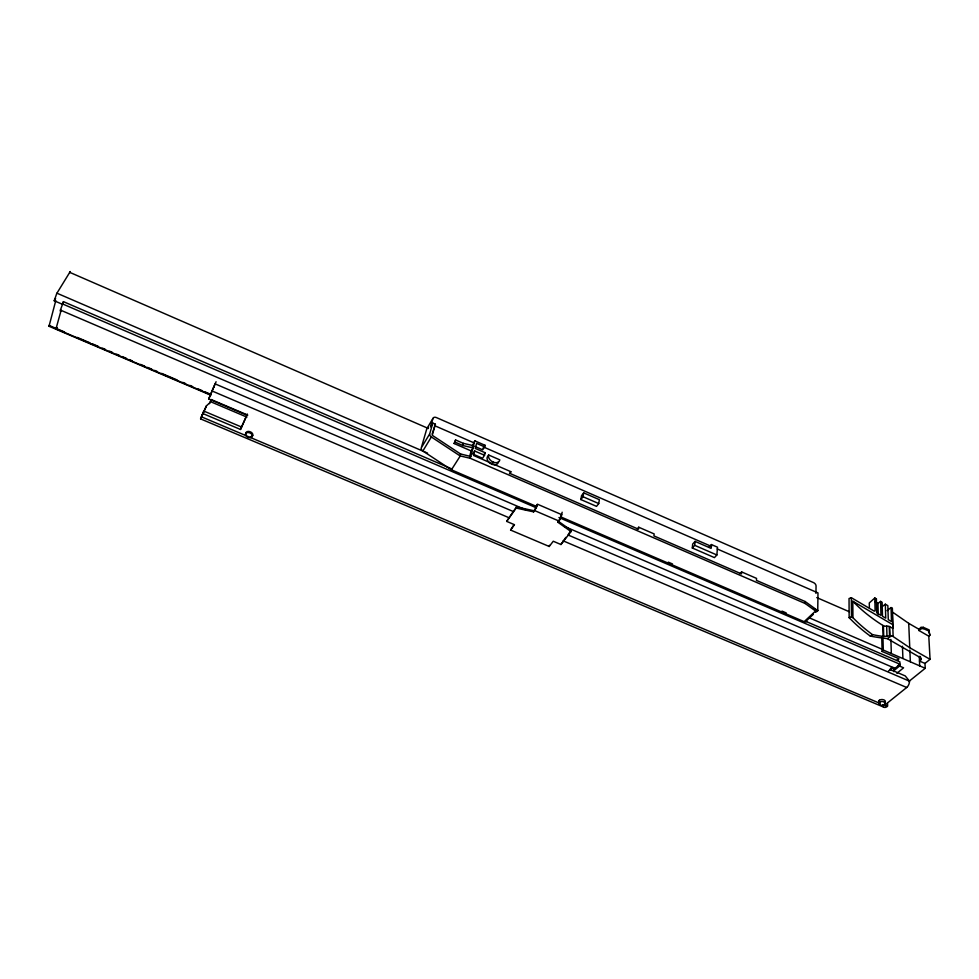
<?xml version="1.0" encoding="UTF-8"?>
<svg xmlns="http://www.w3.org/2000/svg" width="979" height="979" viewBox="0 0 979 979"><rect width="100%" height="100%" fill="white"/><g stroke="black" fill="none" stroke-linecap="round" stroke-linejoin="round"><path stroke-width="1.47" d="M887.084 610.651L891.049 607.567L892.322 608.314L892.86 628.396L889.14 626.462A3.365 2.056 0.7 0 0 886.68 626.156A4.246 2.607 0.7 0 1 882.838 625.41A221.878 141.049 -5.1 0 1 852.807 601.228L852.942 617.7A224.411 140.964 -4.8 0 0 872.497 634.625A274.744 98.573 -21.2 0 0 883.131 636.423A5.091 1.75 -17.8 0 0 883.719 636.472L891.857 635.689L909.76 647.731L930.05 659.32L924.971 663.432L925.228 668.278L908.732 681.568M893.117 636.35L892.371 613.441M816.131 611.337A3.231 1.664 59.8 0 0 816.951 611.459A3.096 1.603 59.8 0 0 817.636 610.847L817.698 610.602A3.121 1.995 45.1 0 0 817.746 610.198L817.979 592.907L717.215 548.95M815.948 593.384L816.058 586.005A3.047 1.934 44.3 0 0 813.525 582.603L436.438 417.592A3.194 2.215 31.1 0 0 432.926 418.486L426.795 428.753L421.264 447.88L429.732 433.832L432.804 423.087L435.386 424.213L432.241 435.3L460.583 453.987L470.85 456.483L473.028 447.892L462.798 445.506L455.002 442.104L454.121 443.511L471.095 450.891L473.028 447.892M560.6 516.814L804.151 621.665L815.556 611.006L805.13 603.48L805.166 601.534L756.449 580.388L756.547 578.393L741.617 571.907L739.953 573.633M741.617 571.907L741.495 573.902L653.923 535.905L654.156 533.922L638.724 527.228L637.194 529.052M711.415 544.569L711.097 548.387L695.078 541.399L692.679 544.067L692.312 547.995L714.437 557.614L716.873 554.983L717.485 547.212L711.415 544.569L708.992 547.212M692.312 547.995L694.711 545.327L695.078 541.399M638.724 527.228L638.467 529.198L510.365 473.616L510.805 471.658L473.555 455.48L474.68 451.001L484.519 455.272L485.143 452.726L475.317 448.455L476.602 443.352L484.629 446.865L482.684 449.838L474.668 446.351M598.732 503.561L599.356 499.682L583.692 492.853L581.526 495.68L580.865 499.559L596.529 506.363L598.732 503.561L583.031 496.732L580.865 499.559M583.031 496.732L583.692 492.853M571.026 531.585L571.234 530.434L558.165 521.158L557.957 522.309L571.026 531.585L560.955 544.52L553.257 541.24L549.219 546.478L510.597 530.067L513.938 524.634M560.955 544.52L565.838 537.361M557.957 522.309L558.936 521.024A4.895 1.163 -66.7 0 0 561.713 514.66L562.154 512.213M549.219 546.478L549.427 545.327M510.597 530.067L514.477 524.707L506.657 521.379L516.19 508.064L533.616 511.858L534.803 509.41A3.341 0.734 -66.7 0 0 536.7 505.078M516.19 508.064L516.435 506.926L533.849 510.72M506.657 521.379L516.435 506.926M55.779 300.59L49.023 326.276L210.632 395.149M484.629 446.865L485.021 445.286L474.815 440.831L472.257 446.289M452.176 469.076L63.427 301.654L60.429 310.086L60.331 311.224L61.102 310.355L56.378 327.476A5.164 0.685 -66.4 0 0 57.369 327.598M70.145 272.517L70.231 271.562L56.733 293.529L54.224 300.761L62.644 304.383M805.13 603.48L470.238 458.282L470.715 456.422M472.881 447.831L473.432 445.678L463.361 443.352L455.578 439.963L454.121 443.511M474.815 440.831L473.432 445.678M469.639 456.618L471.095 450.891M470.238 458.282L460.093 455.908L460.583 453.987M462.798 445.506L463.361 443.352M455.002 442.104L455.578 439.963M62.729 304.175L63.427 301.654M432.167 433.942L435.386 424.213M432.926 418.486L430.515 426.905L432.804 423.087M201.992 415.622L203.84 411.07L241.544 427.028L247.357 414.031M875.642 600.886L876.389 598.891L874.822 597.973L869.279 602.954L869.376 607.886M203.84 411.07L200.585 418.902L883.841 707.193M252.264 436.499A3.61 2.374 21.7 0 0 248.128 432.51A3.61 2.374 21.7 0 0 246.414 436.242A3.61 2.374 21.7 0 0 252.264 436.499L252.717 435.386M202.751 413.493L240.516 429.463L246.916 415.182L208.747 398.942L213.863 386.668M209.787 402.81L206.483 405.759L200.585 418.902M245.607 433.685L246.059 432.583M240.516 429.463L241.544 427.028M213.63 387.366L208.747 398.942M213.74 387.109L215.099 383.866L513.106 511.454M213.85 386.852L216.065 381.737M247.773 415.096L211.231 399.554L210.338 401.586L246.904 417.127M209.494 403.642L211.305 399.603M206.483 405.759L202.053 415.549M54.224 300.761L55.595 298.485M536.798 506.571L451.417 469.81L422.855 451.001L431.347 436.964A3.243 2.276 31.2 0 1 429.671 434.468M49.696 325.481L49.023 326.276M451.417 469.81L460.252 455.981M473.383 452.996L474.68 451.001M483.063 448.272L485.021 445.286M483.834 454.721L485.143 452.726M484.519 455.272L482.561 458.258L472.735 453.987M492.633 464.548A6.217 4.332 33.8 0 1 491.703 464.205L493.122 462.088A6.217 4.332 33.8 0 0 499.816 459.861L488.631 454.99L487.224 457.107A6.217 4.332 33.8 0 0 490.797 463.752M509.447 473.616L510.805 471.658M533.616 511.858L534.571 510.561A4.919 1.077 -66.7 0 0 537.361 504.173L561.713 514.66M568.53 533.898L571.234 530.434M896.654 660.446L898.82 658.647L882.116 651.451L883.291 650.044L882.985 638.528M813.365 614.298L806.794 620.429A3.084 1.995 45.2 0 1 804.151 621.665M815.556 612.254L817.746 610.198M928.79 636.179L918.926 630.488L918.865 629.216L921.019 627.404L923.234 627.306L928.716 629.705L929.891 635.261L928.79 636.179L930.05 659.32M918.926 630.488L921.092 628.677L923.295 628.579L928.777 630.978L929.891 635.261M888.43 671.092L892.885 667.397M893.044 668.106A3.451 1.689 -67 0 0 895.026 668.327L899.958 664.251L899.872 661.877L805.839 621.384M893.362 671.117L900.056 665.598M896.874 673.307L903.593 667.8L898.086 665.439M920.358 656.456L920.541 660.152L919.452 661.045L924.971 663.432M925.228 668.278L883.291 650.044M889.776 669.281L905.232 675.914L909.503 681.164A4.883 2.447 -67.3 0 1 906.713 687.491L886.888 703.399L887.243 706.434A7.979 3.94 -67.9 0 1 882.936 706.238M878.236 614.641L877.967 603.468L880.611 601.387L882.128 602.293L882.495 616.268L885.738 618.165L885.334 604.19L887.855 605.671L888.271 619.658L891.502 621.555L891.049 607.567M881.381 607.286L885.334 604.19M874.822 597.973L875.104 610.382A1.713 0.942 54 0 1 873.855 610.92L851.338 597.704L849.038 598.536L849.148 617.663A228.144 143.326 -4.8 0 0 870.27 636.056L872.497 634.625M870.27 636.056A279.333 100.25 -21.2 0 0 876.486 637.182A279.945 100.482 -21.2 0 0 887.268 638.589L891.857 635.689M849.148 617.663L851.473 616.843L852.942 617.7M201.393 416.797L880.194 703.46M883.009 704.66L887.243 706.434M212.039 390.964L508.774 517.634M563.133 540.836L906.713 687.491M49.072 325.407L64.553 332.003M77.219 337.4L89.884 342.797M92.699 343.996L98.328 346.395M102.55 348.194L105.365 349.393M109.587 351.192L112.389 352.391M116.611 354.19L119.426 355.389M122.24 356.589L126.462 358.387M129.277 359.587L132.092 360.798M140.535 364.396L144.757 366.195M147.572 367.394L151.794 369.193M154.609 370.392L157.423 371.592M161.645 373.391L177.126 379.987M182.755 382.385L185.569 383.584M189.791 385.383L192.606 386.583M198.235 388.981L202.457 390.78M205.272 391.979L210.889 394.378M56.28 328.92L210.974 394.855M60.429 310.086L525.503 509.716M564.846 526.604L895.026 668.327M567.918 534.926L909.503 681.164M668.314 562.154L672.524 563.965M781.988 611.104L786.198 612.915M62.166 303.771L536.492 507.868M558.948 517.524L899.958 664.251M534.571 510.561L558.936 521.024M813.537 608.791L817.698 610.602L805.166 601.534M56.929 293.186L427.566 453.118M809.449 617.896L882.458 649.395M694.711 545.327L716.873 554.983M434.529 425.632L473.714 442.728M483.516 446.999L711.623 546.515M69.582 272.284L428.459 428.521M816.78 597.594L849.099 611.655M887.268 638.589L920.223 657.545A3.414 2.031 0.4 0 1 920.541 660.152M892.322 611.961L908.72 623.354L918.865 629.216M852.807 601.228L892.86 624.724M875.275 601.877L877.967 603.468M431.347 436.964L460.093 455.908M928.716 629.705L928.777 630.978M923.234 627.306L923.295 628.579M921.019 627.404L921.092 628.677M919.318 656.297L919.685 665.891M908.72 623.354L909.76 647.731M909.858 650.08L910.36 661.755M902.442 646.238L902.895 657.9M893.79 668.608L893.888 671.643M890.89 639.434L891.318 652.907M891.22 667.409L891.306 670.456M889.654 626.707L889.923 635.53M889.275 626.511L889.544 635.506M886.68 626.156L886.962 635.934M887.561 703.497L887.635 706.128M883.425 625.716L883.719 636.472M882.838 625.41L883.131 636.423M884.771 702.604L884.82 704.574M881.761 637.451L882.116 651.451M880.611 601.387L880.965 615.363L876.707 612.866L876.389 598.891M879.326 700.303L879.375 702.273M851.338 597.704L851.473 616.843M892.322 608.314L892.322 610.737M879.754 702.787A3.316 1.909 1.8 0 1 879.656 700.071A3.316 1.909 1.8 0 1 884.343 700.12A3.316 1.909 1.8 0 1 884.441 702.824M246.121 434.113A3.61 2.374 21.7 0 1 249.841 431.629A3.61 2.374 21.7 0 1 252.239 435.985M251.897 436.218A3.61 2.374 21.7 0 1 251.04 436.499M561.028 515.566A3.329 0.795 -66.7 0 1 559.144 519.873M493.122 462.088A6.217 4.332 33.8 0 1 488.631 454.99M498.397 461.966A6.217 4.332 33.8 0 1 493.575 464.756M426.795 428.753A3.157 2.215 31 0 1 428.484 427.517M422.855 451.001A3.206 2.276 31.1 0 1 421.203 448.517M898.673 659.051A2.802 1.371 -66.8 0 1 897.706 660.299M880.06 704.892A3.316 1.909 1.8 0 0 885.383 703.754A3.316 1.909 1.8 0 0 880.855 701.625A3.316 1.909 1.8 0 0 880.06 704.892"/></g></svg>
